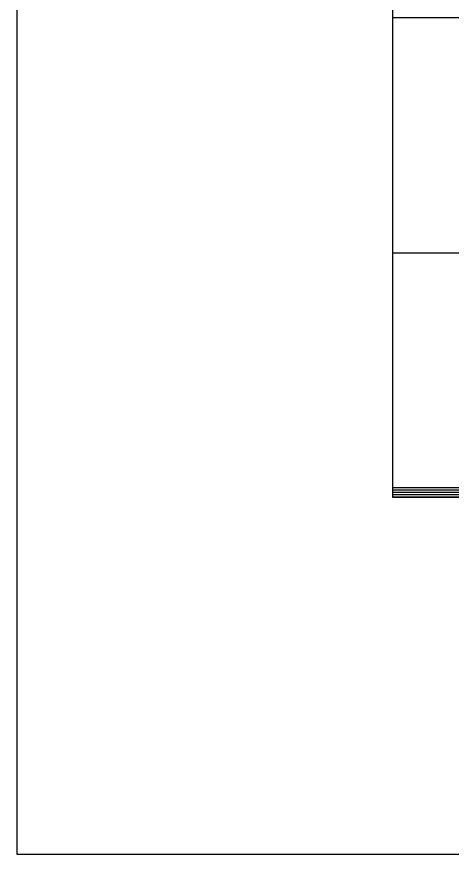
# Model space of a CAD drawing. Extents: x 0 to 210000, y 0 to 148500.
# Drawn here: x 0 to 5794, y 0 to 11141 of the extents above; entities that cross this region are included whole.
import ezdxf

# ---------------------------------------------------------------- set-up
doc = ezdxf.new("R2010")
doc.units = 0
doc.header["$LTSCALE"] = 200
doc.header["$MEASUREMENT"] = 0
doc.layers.get('Defpoints').update_dxf_attribs({"color": 252, "linetype": 'CONTINUOUS'})
doc.layers.add('001', color=7, linetype='CONTINUOUS')

msp = doc.modelspace()

# ---------------------------------------------------------------- linework, layer by layer
at = {"layer": '001'}
for p, q in [((205000, 11125), (5000, 11125)), ((205000, 4875), (5000, 4875)), ((205000, 4844), (5000, 4844)), ((205000, 4812), (5000, 4812)), ((205000, 4781), (5000, 4781)), ((205000, 4750), (5000, 4750))]:
    msp.add_line(p, q, dxfattribs=at)
msp.add_lwpolyline([(5000, 4750), (205000, 4750), (205000, 143750), (5000, 143750)], close=True, dxfattribs=at)
at = {"layer": 'Defpoints'}
msp.add_line((5000, 8000), (40000, 8000), dxfattribs=at)
msp.add_lwpolyline([(0, 0), (210000, 0), (210000, 148500), (0, 148500)], close=True, dxfattribs=at)

doc.saveas('drawing.dxf')
